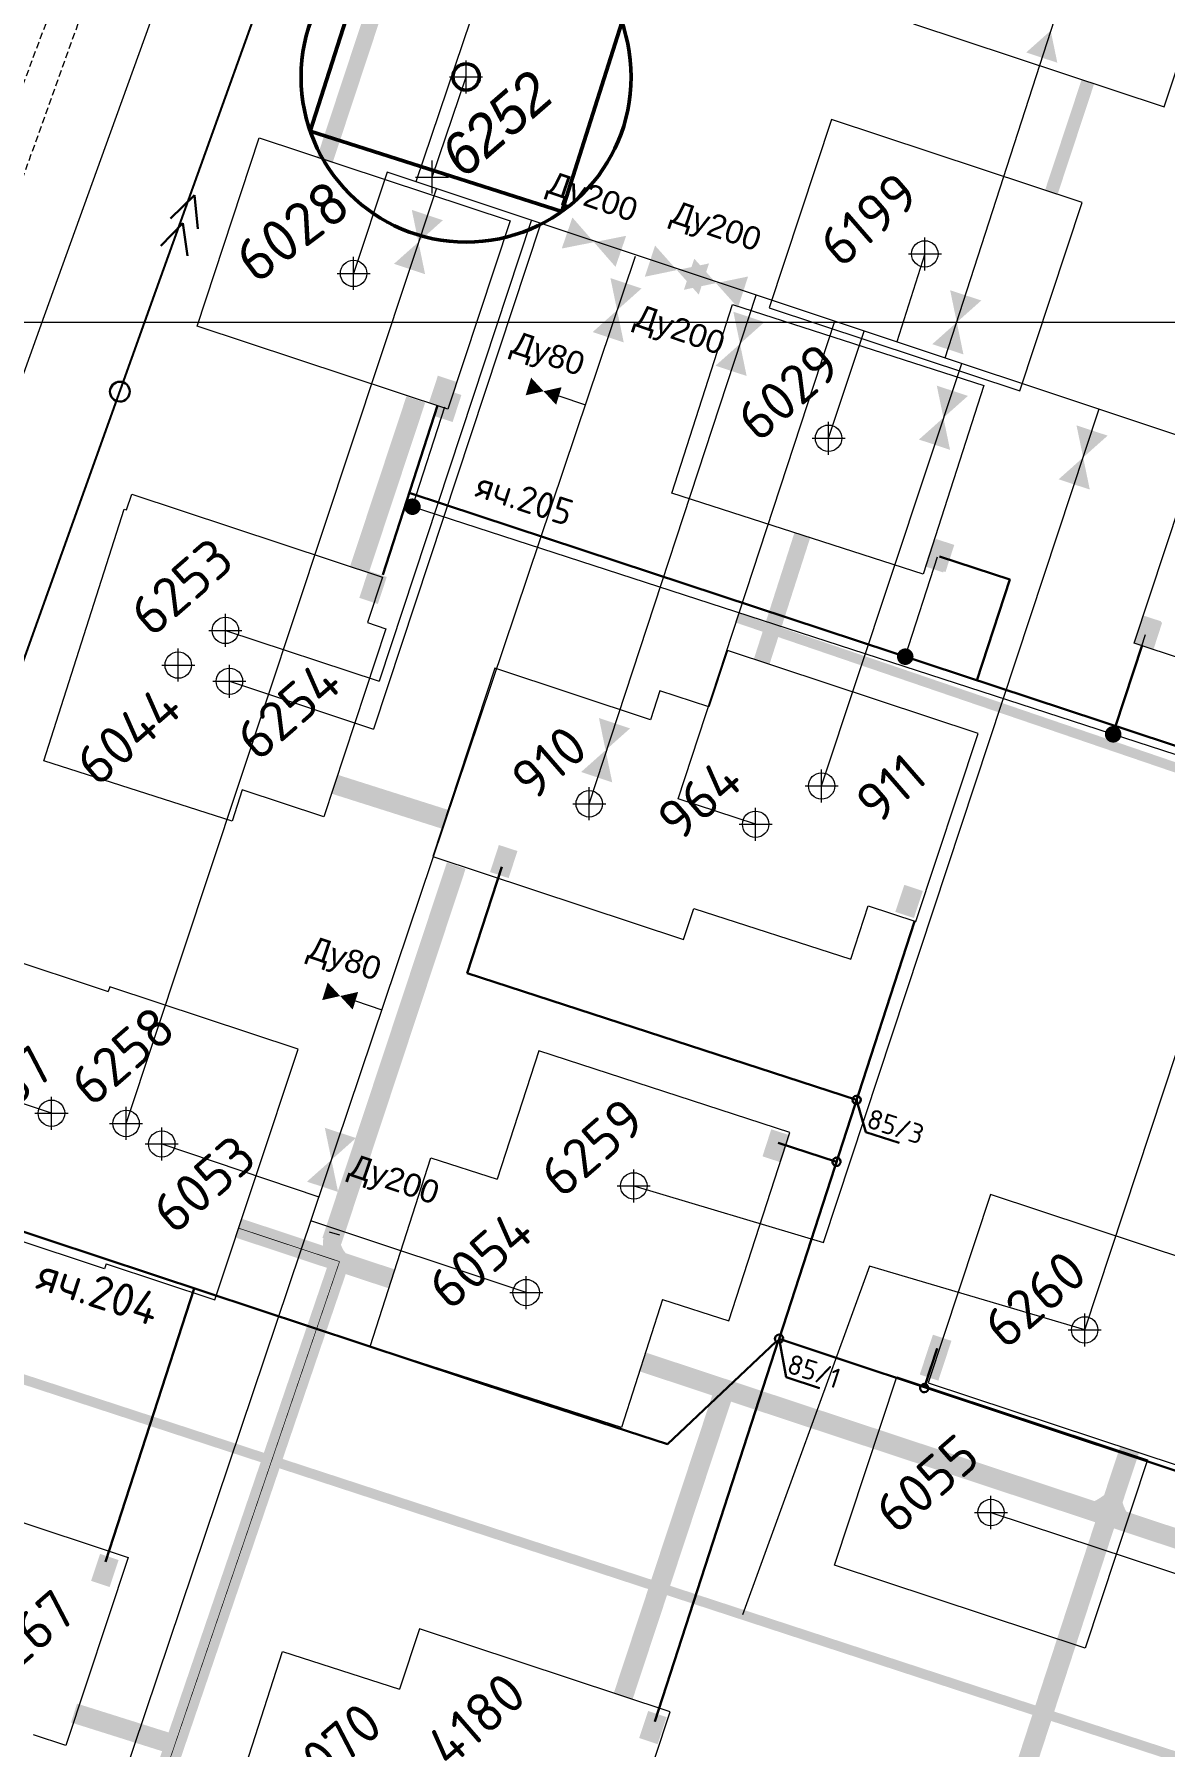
# Model space of a CAD drawing. Header units: millimetres. Extents: x 519 to 9564855, y -810 to 5021775.
# Drawn here: x 9523072 to 9523414, y 5001569 to 5002087 of the extents above; entities that cross this region are included whole.
import ezdxf

# ---------------------------------------------------------------- set-up
doc = ezdxf.new("R2010")
doc.units = ezdxf.units.MM
doc.header["$LTSCALE"] = 2
doc.header["$MEASUREMENT"] = 0
doc.header["$PDMODE"] = 2
doc.header["$PDSIZE"] = 5
for name, pattern in [('1', [0]), ('92051501$0$DASHED', [0.75, 0.5, -0.25]), ('Podzemka', [5, 2, -1, 2])]:
    doc.linetypes.add(name, pattern=pattern)
for name, color, linetype in [('160 скважин на 2012 год', 7, 'Continuous'), ('CONTROL', 7, 'Continuous'), ('Existing roads', 41, 'Continuous'), ('GRID_PULKOVO', 7, 'Continuous'), ('new 100 wells', 131, 'Continuous'), ('OilColl&Flowlines', 3, 'Continuous'), ('stage 7.frame', 7, 'Continuous'), ('Скважины на 2013 год.', 21, '1'), ('Скважины на 2014 год', 70, 'Continuous'), ('Скважины на 2015 год', 7, 'Continuous'), ('Скважины на 2016 год.', 40, 'Continuous'), ('утвержд. 2016', 40, 'Continuous'), ('Эл.выс.', 1, 'Continuous')]:
    doc.layers.add(name, color=color, linetype=linetype)
for name, color, linetype, lineweight in [('160 скважин на 2012 год - Электрика', 192, 'Continuous', 30), ('160 скважин на2012 год.Выкидные линии', 5, 'Continuous', 30), ('WELLS(drilled after 2000y)', 6, 'Continuous', 40), ('Водопровод', 5, 'Continuous', 30), ('Новый водовод', 5, 'g_122_vpr', 30), ('Скважины на 2026', 222, 'Continuous', 50), ('СНГ_трубопроводы', 244, 'Continuous', 50), ('Эл.низ', 1, 'Continuous', 13), ('Электро', 1, 'Continuous', 30), ('Электроснаб', 1, 'Continuous', 18), ('Электроснабжене', 1, 'Continuous', 18)]:
    doc.layers.add(name, color=color, linetype=linetype, lineweight=lineweight)
doc.styles.add('92051501$0$STANDARD', font='simplex.shx')
doc.styles.add('Arial', font='arial.ttf', dxfattribs={"height": 30})
doc.styles.add('Elect', font='isocpeur.ttf')
doc.styles.add('Line_GUGK', font='')
doc.styles.get("Standard").update_dxf_attribs({"font": 'isocpeur.ttf', "width": 0.5})
doc.styles.get('Line_GUGK').set_extended_font_data('Bm431', italic=True)
doc.linetypes.add('g_122_vpr', pattern='A,2,-2,3,-0.6,["Впр",Line_GUGK,S=2,R=0,X=0,Y=-1],-6.4,3,-2,8,-2,8,-2,6', length=45)
doc.linetypes.add('WTR_LINE', pattern='A,0.5,-0.2,["W",92051501$0$STANDARD,S=0.1,R=0,X=-0.1,Y=-0.05],-0.05', length=0.75)

msp = doc.modelspace()

# ---------------------------------------------------------------- hatches: boundary and pattern name
at = {"layer": '160 скважин на 2012 год - Электрика', "lineweight": 0, "ltscale": 7.5}
for points in [[(9523200.98583, 5001978.01332), (9523195.36346, 5001979.83937), (9523192.70132, 5001971.64273), (9523198.32369, 5001969.81668)], [(9523350.2872, 5001932.59842), (9523344.66483, 5001934.42448), (9523342.00269, 5001926.22784), (9523347.62507, 5001924.40178)], [(9523413.27495, 5001909.09747), (9523407.65258, 5001910.92353), (9523404.99044, 5001902.72689), (9523410.61281, 5001900.90083)], [(9523348.12643, 5001687.72909), (9523342.50406, 5001689.55515), (9523339.84192, 5001681.35851), (9523345.4643, 5001679.53245)]]:
    msp.add_hatch(color=1, dxfattribs=at).paths.add_polyline_path(points)
at = {"layer": 'CONTROL', "lineweight": 40}
h = msp.add_hatch(color=6, dxfattribs=at)
h.dxf.hatch_style = 1
h.paths.add_polyline_path([(9523577.35645, 5003849.20355), (9523574.88157, 5003851.67843, 0.198912367), (9523573.71, 5003848.85, 0.198912368), (9523574.88157, 5003846.02157), (9523577.35645, 5003848.49645, -0.198912368), (9523577.21, 5003848.85, -0.198912367)])
h.paths.add_polyline_path([(9523580.53843, 5003851.67843), (9523578.06355, 5003849.20355, -0.198912367), (9523578.21, 5003848.85, -0.198912367), (9523578.06355, 5003848.49645), (9523580.53843, 5003846.02157, 0.198912367), (9523581.71, 5003848.85, 0.198912367)])
h.paths.add_polyline_path([(9522837.71166, 5001509.49274), (9522883.32461, 5001531.77104), (9522874.74199, 5001549.34325), (9522829.12903, 5001527.06494)], flags=9)
h.paths.add_polyline_path([(9522930.59173, 5001788.63477), (9522975.12979, 5001810.38808), (9522966.43304, 5001828.19395), (9522921.89498, 5001806.44065)], flags=9)
h.paths.add_polyline_path([(9522950.56006, 5001787.93168), (9523023.30811, 5001762.69837), (9523028.22369, 5001776.87007), (9522955.47564, 5001802.10338)], flags=8)
h.paths.add_polyline_path([(9522950.56006, 5001787.93168), (9523023.30811, 5001762.69837), (9523028.22369, 5001776.87007), (9522955.47564, 5001802.10338)], flags=25)
h.paths.add_polyline_path([(9522950.56006, 5001787.93168), (9523023.30811, 5001762.69837), (9523028.22369, 5001776.87007), (9522955.47564, 5001802.10338)], flags=25)
h.paths.add_polyline_path([(9522922.22518, 5001997.0995), (9523092.22518, 5001997.0995), (9523092.22518, 5002042.0995), (9522922.22518, 5002042.0995)], flags=9)
h.paths.add_polyline_path([(9523611.42985, 5003962.06367), (9523847.02346, 5003962.06367), (9523847.02346, 5004020.58693), (9523611.42985, 5004020.58693)], flags=9)
h.paths.add_polyline_path([(9523640.72427, 5003982.58321), (9523745.69698, 5003982.58321), (9523745.69698, 5004013.21759), (9523640.72427, 5004013.21759)], flags=24)
at = {"layer": 'Existing roads', "linetype": 'ByBlock', "lineweight": 0}
msp.add_hatch(color=256, dxfattribs=at).paths.add_polyline_path([(9523164.22305, 5001722.80878), (9523159.23609, 5001723.19904, 0.337716359), (9523164.14072, 5001712.33602), (9523166.82477, 5001717.30429, -0.241217244)])
h = msp.add_hatch(color=256, dxfattribs=at)
h.paths.add_polyline_path([(9523399.07526, 5001645.9905), (9523397.44533, 5001646.45824, -0.155118741), (9523388.11877, 5001641.50699), (9523396.62799, 5001638.61369)])
h.paths.add_polyline_path([(9523400.642, 5001645.54089), (9523399.07526, 5001645.9905), (9523396.62799, 5001638.61369), (9523405.37625, 5001635.63912, -0.161550784)])
at = {"layer": 'Электро', "ltscale": 0.5}
for points in [[(9523191.13661, 5001975.65), (9523196.74884, 5001973.79301), (9523199.45607, 5001981.97487), (9523193.84384, 5001983.83186)], [(9523341.3418, 5001926.11636), (9523346.95404, 5001924.25937), (9523349.66126, 5001932.44123), (9523344.04903, 5001934.29822)], [(9523170.04781, 5001916.56962), (9523175.66005, 5001914.71264), (9523178.36728, 5001922.89449), (9523172.75504, 5001924.75148)], [(9523404.59357, 5001903.13375), (9523410.2058, 5001901.27677), (9523412.91303, 5001909.45863), (9523407.3008, 5001911.31561)], [(9523209.66567, 5001833.5348), (9523215.28804, 5001831.70874), (9523217.95018, 5001839.90539), (9523212.3278, 5001841.73144)], [(9523292.18269, 5001747.44297), (9523297.80506, 5001745.61691), (9523300.4672, 5001753.81355), (9523294.84483, 5001755.63961)], [(9523088.80561, 5001618.89981), (9523094.41784, 5001617.04282), (9523097.12507, 5001625.22468), (9523091.51283, 5001627.08167)]]:
    msp.add_hatch(color=256, dxfattribs=at).paths.add_polyline_path(points)
at = {"layer": 'Электро'}
for points in [[(9523332.43882, 5001821.47212), (9523338.05105, 5001819.61514), (9523340.75828, 5001827.797), (9523335.14605, 5001829.65398)], [(9523341.1155, 5001685.26347), (9523346.72774, 5001683.40648), (9523349.43497, 5001691.58834), (9523343.82273, 5001693.44533)], [(9523254.83328, 5001571.31937), (9523260.44551, 5001569.46238), (9523263.15274, 5001577.64424), (9523257.5405, 5001579.50123)]]:
    msp.add_hatch(color=256, dxfattribs=at).paths.add_polyline_path(points)
at = {"layer": 'Электроснаб', "linetype": 'ByBlock', "lineweight": 0, "ltscale": 0.5}
for points in [[(9523191.13661, 5001975.65), (9523196.74884, 5001973.79301), (9523199.45607, 5001981.97487), (9523193.84384, 5001983.83186)], [(9523341.3418, 5001926.11636), (9523346.95404, 5001924.25937), (9523349.66126, 5001932.44123), (9523344.04903, 5001934.29822)], [(9523170.04781, 5001916.56962), (9523175.66005, 5001914.71264), (9523178.36728, 5001922.89449), (9523172.75504, 5001924.75148)], [(9523404.59357, 5001903.13375), (9523410.2058, 5001901.27677), (9523412.91303, 5001909.45863), (9523407.3008, 5001911.31561)], [(9523209.66567, 5001833.5348), (9523215.28804, 5001831.70874), (9523217.95018, 5001839.90539), (9523212.3278, 5001841.73144)], [(9523292.18269, 5001747.44297), (9523297.80506, 5001745.61691), (9523300.4672, 5001753.81355), (9523294.84483, 5001755.63961)], [(9523088.80561, 5001618.89981), (9523094.41784, 5001617.04282), (9523097.12507, 5001625.22468), (9523091.51283, 5001627.08167)]]:
    msp.add_hatch(color=1, dxfattribs=at).paths.add_polyline_path(points)
at = {"layer": 'Электроснаб', "linetype": 'ByBlock', "lineweight": 0}
for points in [[(9523332.43882, 5001821.47212), (9523338.05105, 5001819.61514), (9523340.75828, 5001827.797), (9523335.14605, 5001829.65398)], [(9523341.1155, 5001685.26347), (9523346.72774, 5001683.40648), (9523349.43497, 5001691.58834), (9523343.82273, 5001693.44533)], [(9523254.83328, 5001571.31937), (9523260.44551, 5001569.46238), (9523263.15274, 5001577.64424), (9523257.5405, 5001579.50123)]]:
    msp.add_hatch(color=1, dxfattribs=at).paths.add_polyline_path(points)
at = {"layer": 'Электроснабжене', "linetype": 'ByBlock', "lineweight": 0, "ltscale": 0.5}
for points in [[(9523191.13661, 5001975.65), (9523196.74884, 5001973.79301), (9523199.45607, 5001981.97487), (9523193.84384, 5001983.83186)], [(9523341.3418, 5001926.11636), (9523346.95404, 5001924.25937), (9523349.66126, 5001932.44123), (9523344.04903, 5001934.29822)], [(9523170.04781, 5001916.56962), (9523175.66005, 5001914.71264), (9523178.36728, 5001922.89449), (9523172.75504, 5001924.75148)], [(9523404.59357, 5001903.13375), (9523410.2058, 5001901.27677), (9523412.91303, 5001909.45863), (9523407.3008, 5001911.31561)], [(9523209.66567, 5001833.5348), (9523215.28804, 5001831.70874), (9523217.95018, 5001839.90539), (9523212.3278, 5001841.73144)], [(9523292.18269, 5001747.44297), (9523297.80506, 5001745.61691), (9523300.4672, 5001753.81355), (9523294.84483, 5001755.63961)], [(9523088.80561, 5001618.89981), (9523094.41784, 5001617.04282), (9523097.12507, 5001625.22468), (9523091.51283, 5001627.08167)]]:
    msp.add_hatch(color=1, dxfattribs=at).paths.add_polyline_path(points)
at = {"layer": 'Электроснабжене', "linetype": 'ByBlock', "lineweight": 0}
for points in [[(9523332.43882, 5001821.47212), (9523338.05105, 5001819.61514), (9523340.75828, 5001827.797), (9523335.14605, 5001829.65398)], [(9523341.1155, 5001685.26347), (9523346.72774, 5001683.40648), (9523349.43497, 5001691.58834), (9523343.82273, 5001693.44533)], [(9523254.83328, 5001571.31937), (9523260.44551, 5001569.46238), (9523263.15274, 5001577.64424), (9523257.5405, 5001579.50123)]]:
    msp.add_hatch(color=1, dxfattribs=at).paths.add_polyline_path(points)

# ---------------------------------------------------------------- linework, layer by layer
at = {"layer": '160 скважин на 2012 год', "color": 0, "linetype": 'ByBlock', "lineweight": 0, "elevation": 0.00005}
msp.add_lwpolyline([(9523342.39218, 5001678.8859), (9523418.3727, 5001653.74532), (9523437.22814, 5001710.73072), (9523361.24761, 5001735.8713)], close=True, dxfattribs=at)
at = {"layer": '160 скважин на 2012 год', "color": 8, "linetype": 'ByBlock', "lineweight": 0, "ltscale": 80, "const_width": 0.2}
for points in [[(9523164.05117, 5001715.57943), (9523133.50566, 5001725.68497)], [(9523164.05117, 5001715.57943), (9523078.95474, 5001466.04972), (9523050.04115, 5001475.6167)]]:
    msp.add_lwpolyline(points, dxfattribs=at)
at = {"layer": '160 скважин на 2012 год', "color": 0, "linetype": 'ByBlock', "lineweight": 0}
for centre in [(9523099.4, 5001757.4), (9523389.8, 5001694.9)]:
    msp.add_circle(centre, 4, dxfattribs=at)
for p in [(9523099.4, 5001757.4), (9523389.8, 5001694.9)]:
    msp.add_point(p, dxfattribs=at)
at = {"layer": '160 скважин на 2012 год - Электрика', "color": 1, "linetype": 'ByBlock', "lineweight": 0, "ltscale": 80}
for p, q in [((9523186.13613, 5001944.16288), (9523195.94833, 5001974.36171)), ((9524959.19666, 5001368.57064), (9523186.13613, 5001944.16288)), ((9523335.43751, 5001898.74798), (9523345.2497, 5001928.94681)), ((9523398.42525, 5001875.24703), (9523408.23744, 5001905.44586)), ((9523343.04607, 5001683.80777), (9523340.94803, 5001677.35068))]:
    msp.add_line(p, q, dxfattribs=at)
at = {"layer": '160 скважин на 2012 год - Электрика', "color": 1, "lineweight": 0, "ltscale": 7.5, "const_width": 2.5}
for points in [[(9523184.94731, 5001944.54915, 1), (9523187.32495, 5001943.77661, 1)], [(9523334.24869, 5001899.13426, 1), (9523336.62633, 5001898.36171, 1)], [(9523397.23643, 5001875.6333, 1), (9523399.61407, 5001874.86076, 1)]]:
    msp.add_lwpolyline(points, format="xyb", close=True, dxfattribs=at)
at = {"layer": '160 скважин на 2012 год - Электрика', "color": 8, "linetype": 'ByBlock', "lineweight": 0, "ltscale": 80, "const_width": 0.2}
msp.add_lwpolyline([(9523164.05117, 5001715.57943), (9523133.51142, 5001725.70233)], dxfattribs=at)
at = {"layer": '160 скважин на2012 год.Выкидные линии', "color": 3, "linetype": 'ByBlock', "lineweight": 0, "ltscale": 80}
for points in [[(9523099.4, 5001757.4), (9523193.43299, 5002040.46167)], [(9523389.8, 5001694.9), (9523473.37068, 5001947.46647)]]:
    msp.add_lwpolyline(points, dxfattribs=at)
at = {"layer": 'Existing roads', "linetype": 'ByBlock', "lineweight": 0}
msp.add_line((9523160.87026, 5001724.63471), (9523164.06694, 5001723.71737), dxfattribs=at)
at = {"layer": 'Existing roads', "linetype": 'ByBlock', "lineweight": 0, "ltscale": 5, "const_width": 5}
for points in [[(9523192.44751, 5002148.40266), (9523159.56029, 5002049.01003)], [(9523291.9346, 5001897.22276), (9523304.25647, 5001935.538)]]:
    msp.add_lwpolyline(points, dxfattribs=at)
at = {"layer": 'Existing roads', "linetype": 'ByBlock', "lineweight": 0, "const_width": 6, "flags": 128}
for points in [[(9523187.17009, 5001976.65013), (9523170.10959, 5001925.18258)], [(9523162.43679, 5001860.1728), (9523196.00199, 5001849.52018)], [(9523199.41055, 5001835.48727), (9523161.73136, 5001721.81793)], [(9523133.51142, 5001725.70233), (9523164.05117, 5001715.57943)], [(9523078.95474, 5001466.04972), (9523164.05185, 5001715.5792)], [(9523164.05117, 5001715.57943), (9523179.89061, 5001710.33767)], [(9523255.84254, 5001685.20284), (9523756.67604, 5001519.46163)], [(9523280.75025, 5001676.96011), (9523249.97027, 5001583.93604)], [(9523083.63679, 5001578.8728), (9523114.15261, 5001569.26011)]]:
    msp.add_lwpolyline(points, dxfattribs=at)
at = {"layer": 'Existing roads', "linetype": 'ByBlock', "lineweight": 0, "const_width": 6, "elevation": 0.00005, "flags": 128}
for points in [[(9523403.40719, 5001658.69714), (9523396.74751, 5001638.57305)], [(9523396.74751, 5001638.57305), (9523363.8188, 5001537.75177)]]:
    msp.add_lwpolyline(points, dxfattribs=at)
at = {"layer": 'GRID_PULKOVO', "lineweight": 0}
msp.add_line((9519000, 5002000), (9533000, 5002000), dxfattribs=at)
at = {"layer": 'new 100 wells', "color": 0, "linetype": 'ByBlock', "lineweight": 0}
msp.add_lwpolyline([(9523324.15817, 5001823.33649), (9523338.66254, 5001818.53701), (9523357.51798, 5001875.52241), (9523281.53745, 5001900.66299), (9523275.88274, 5001883.57316)], dxfattribs=at)
msp.add_circle((9523310.1, 5001859.6), 4, dxfattribs=at)
msp.add_point((9523310.1, 5001859.6), dxfattribs=at)
at = {"layer": 'OilColl&Flowlines', "linetype": 'ByBlock', "lineweight": 0}
for p, q in [((9523385.3, 5002106.3), (9523347.46547, 5001989.19051, -1.15117)), ((9523565.82189, 5001916.52131, -2.6383), (9523178.43878, 5002045.44274))]:
    msp.add_line(p, q, dxfattribs=at)
at = {"layer": 'OilColl&Flowlines', "lineweight": 0}
msp.add_line((9523310.1, 5001859.6), (9523352.57671, 5001987.48949, -1.18598), dxfattribs=at)
at = {"layer": 'OilColl&Flowlines', "linetype": 'ByBlock', "lineweight": 0}
for points in [[(9523381.50532, 5002078.5988), (9523372.07679, 5002081.71853), (9523379.49282, 5002088.32401)], [(9523195.37772, 5002030.91903), (9523187.9617, 5002024.31355), (9523185.9492, 5002034.03876)], [(9523189.9742, 5002014.58834), (9523180.54567, 5002017.70807), (9523187.9617, 5002024.31355)], [(9523271.51121, 5002019.28474), (9523278.11669, 5002011.86871), (9523268.39148, 5002009.85621)], [(9523287.8419, 5002013.88121), (9523284.72217, 5002004.45268), (9523278.11669, 5002011.86871)], [(9523358.46486, 5002006.60548), (9523351.04884, 5002000), (9523349.03634, 5002009.72521)], [(9523358.46486, 5002006.60548), (9523351.04884, 5002000), (9523349.03634, 5002009.72521)], [(9523292.78647, 5002000.08262), (9523285.37045, 5001993.47714), (9523283.35795, 5002003.20235)], [(9523353.06133, 5001990.27479), (9523343.63281, 5001993.39452), (9523351.04884, 5002000)], [(9523353.06133, 5001990.27479), (9523343.63281, 5001993.39452), (9523351.04884, 5002000)], [(9523287.38294, 5001983.75193), (9523277.95442, 5001986.87166), (9523285.37045, 5001993.47714)], [(9523396.7421, 5001965.68527), (9523389.32607, 5001959.07979), (9523387.31358, 5001968.805)], [(9523391.33857, 5001949.35458), (9523381.91005, 5001952.47431), (9523389.32607, 5001959.07979)], [(9523252.073, 5001877.03727), (9523244.65697, 5001870.43179), (9523242.64447, 5001880.157)], [(9523246.66947, 5001860.70658), (9523237.24094, 5001863.82631), (9523244.65697, 5001870.43179)]]:
    msp.add_solid(points, dxfattribs=at)
at = {"layer": 'OilColl&Flowlines', "lineweight": 0}
for points in [[(9523354.41234, 5001977.71347), (9523346.99631, 5001971.10799), (9523344.98381, 5001980.8332)], [(9523349.00881, 5001961.38278), (9523339.58028, 5001964.50251), (9523346.99631, 5001971.10799)]]:
    msp.add_solid(points, dxfattribs=at)
at = {"layer": 'stage 7.frame', "color": 0, "linetype": 'ByBlock', "lineweight": 0}
msp.add_lwpolyline([(9523210.36347, 5001533.81757), (9523245.36254, 5001522.23701), (9523264.21798, 5001579.22241), (9523188.23745, 5001604.36299), (9523182.20192, 5001586.12224)], dxfattribs=at)
at = {"layer": 'WELLS(drilled after 2000y)', "color": 0, "linetype": 'ByBlock', "lineweight": 0}
msp.add_lwpolyline([(9523337.88202, 5002090.37759), (9523413.86254, 5002065.23701), (9523432.71798, 5002122.22241), (9523356.73745, 5002147.36299)], close=True, dxfattribs=at)
msp.add_lwpolyline([(9523258.27178, 5001879.66709), (9523211.13745, 5001895.26299), (9523192.28202, 5001838.27759), (9523268.26254, 5001813.13701), (9523271.3677, 5001822.53237)], dxfattribs=at)
msp.add_circle((9523239.7, 5001854.2), 4, dxfattribs=at)
msp.add_point((9523239.7, 5001854.2), dxfattribs=at)
at = {"layer": 'Водопровод', "linetype": 'Podzemka', "lineweight": 0, "ltscale": 0.5}
for points in [[(9523287.57403, 5002560.18314), (9523267.74785, 5002519.19376), (9523213.7992, 5002448.85055), (9522925.75003, 5001648.31239), (9522804.67134, 5001309.53515), (9522681.72707, 5000970.89784), (9522622.59147, 5000807.85975), (9522513.00737, 5000504.47537), (9522403.94187, 5000200.85612), (9522254.80091, 4999779.05222), (9522178.51673, 4999560.22213), (9522137.14645, 4999446.58254), (9522097.24809, 4999335.61045), (9521983.01089, 4999027.64625), (9521905.71837, 4998818.33445), (9521836.21669, 4998606.06054), (9521625.75636, 4998013.62134), (9521655.21382, 4997975.84167), (9521809.05861, 4997801.17492), (9522321.28486, 4997251.24444)], [(9522599.74394, 5000761.63315), (9522630.0643, 5000855.05802), (9522664.82085, 5000945.62265), (9522692.65785, 5001020.81447), (9522694.97943, 5001026.3152), (9522701.72632, 5001045.59986), (9522734.24581, 5001141.9798), (9522779.9178, 5001276.44575), (9522841.94445, 5001448.98665), (9522894.26159, 5001591.99571), (9522916.86256, 5001654.38056), (9522948.39366, 5001740.17434), (9522981.75401, 5001832.83426), (9523006.51815, 5001900.85634), (9523034.00347, 5001978.42048), (9523062.87913, 5002057.75748), (9523088.31621, 5002125.67438)]]:
    msp.add_lwpolyline(points, dxfattribs=at)
at = {"layer": 'Новый водовод', "color": 5, "linetype": 'WTR_LINE', "lineweight": 0, "ltscale": 50}
for p, q in [((9523324.64722, 5001714.21424), (9523286.09018, 5001608.66395)), ((9523389.8, 5001694.9), (9523324.64722, 5001714.21424))]:
    msp.add_line(p, q, dxfattribs=at)
at = {"layer": 'Новый водовод', "color": 5, "linetype": 'WTR_LINE', "lineweight": 0, "ltscale": 40, "const_width": 3}
for points in [[(9523284.62762, 5001910.48757), (9524668.31995, 5001438.22292)], [(9522908.48811, 5001732.23359), (9524522.07962, 5001204.18851)], [(9522908.48811, 5001732.23359), (9524522.07962, 5001204.18851)]]:
    msp.add_lwpolyline(points, dxfattribs=at)
at = {"layer": 'Скважины на 2013 год.', "color": 3, "linetype": 'ByBlock', "lineweight": 0, "ltscale": 5}
for p, q in [((9523229.5, 5002168), (9523187.17571, 5002042.54033)), ((9523178.43878, 5002045.44274), (9523168.3, 5002014.8)), ((9523224.97749, 5002029.74224), (9523174.38654, 5001876.84492)), ((9523222.13484, 5002030.70121), (9523176.01274, 5001891.30978)), ((9523266.67531, 5001855.75071), (9523314.07926, 5002000.30147, -0.92379)), ((9523310.70583, 5001721.35589), (9523394.22271, 5001973.7594)), ((9523290.1, 5001848), (9523266.67531, 5001855.75071)), ((9523076.8, 5001760.5), (9523042.83781, 5001771.73747)), ((9523253.2, 5001738.5), (9523310.70583, 5001721.35589)), ((9523361.4, 5001639.6), (9523449.39431, 5001610.48428))]:
    msp.add_line(p, q, dxfattribs=at)
at = {"layer": 'Скважины на 2013 год.', "color": 0, "linetype": 'ByBlock', "lineweight": 0}
for points in [[(9523275.88274, 5001883.57316), (9523261.08822, 5001888.36418), (9523258.27178, 5001879.66709)], [(9523271.36777, 5001822.53258), (9523318.91178, 5001807.13582), (9523324.15817, 5001823.33649)], [(9523261.93306, 5001704.13806), (9523282.01178, 5001697.63582), (9523300.49691, 5001754.71734), (9523224.38822, 5001779.36418), (9523211.80699, 5001740.51029)]]:
    msp.add_lwpolyline(points, dxfattribs=at)
for centre in [(9523290.1, 5001848), (9523253.2, 5001738.5)]:
    msp.add_circle(centre, 4, dxfattribs=at)
for p in [(9523290.1, 5001848), (9523253.2, 5001738.5)]:
    msp.add_point(p, dxfattribs=at)
at = {"layer": 'Скважины на 2014 год', "color": 3, "linetype": 'ByBlock', "lineweight": 0}
msp.add_line((9523239.7, 5001854.2), (9523290.24797, 5002008.23255, -0.76148), dxfattribs=at)
at = {"layer": 'Скважины на 2014 год', "color": 0, "linetype": 'ByBlock', "lineweight": 0}
for points in [[(9523120.88202, 5001998.87759), (9523139.73745, 5002055.86299), (9523215.71798, 5002030.72241), (9523196.86255, 5001973.73701), (9523120.88202, 5001998.87759)], [(9523404.77111, 5001902.89125), (9523423.62654, 5001959.87664), (9523499.60707, 5001934.73607), (9523480.75163, 5001877.75067), (9523404.77111, 5001902.89125)], [(9523099.54499, 5001943.2091), (9523101.13218, 5001948.00595), (9523177.11271, 5001922.86538), (9523172.54669, 5001909.06585)], [(9523172.54669, 5001909.06585), (9523178.11798, 5001907.22241), (9523159.26255, 5001850.23701), (9523134.59592, 5001858.39875)], [(9523092.85637, 5001713.4007), (9523035.87097, 5001732.25613), (9523061.01155, 5001808.23666), (9523094.01386, 5001797.31679)], [(9523313.98202, 5001623.67759), (9523332.83745, 5001680.66299), (9523408.81798, 5001655.52241), (9523389.96255, 5001598.53701), (9523313.98202, 5001623.67759)], [(9523023.91659, 5001650.79923), (9523024.03745, 5001651.16299), (9523100.01798, 5001626.02241), (9523081.16255, 5001569.03701), (9523071.34108, 5001572.29085)]]:
    msp.add_lwpolyline(points, dxfattribs=at)
at = {"layer": 'Скважины на 2014 год', "color": 0, "linetype": 'ByBlock', "lineweight": 0, "ltscale": 5}
msp.add_lwpolyline([(9523093.34842, 5001714.88777), (9523092.85637, 5001713.4007)], dxfattribs=at)
at = {"layer": 'Скважины на 2014 год', "color": 0, "linetype": 'ByBlock', "lineweight": 0}
for centre in [(9523168.3, 5002014.8), (9523129.5, 5001906.7), (9523130.7, 5001891.3), (9523076.8, 5001760.5), (9523361.4, 5001639.6)]:
    msp.add_circle(centre, 4, dxfattribs=at)
for p in [(9523168.3, 5002014.8), (9523129.5, 5001906.7), (9523130.7, 5001891.3), (9523076.8, 5001760.5), (9523361.4, 5001639.6)]:
    msp.add_point(p, dxfattribs=at)
at = {"layer": 'Скважины на 2015 год', "color": 3, "linetype": 'ByBlock', "lineweight": 0, "ltscale": 5}
msp.add_line((9523312.2, 5001964.9), (9523322.98821, 5001997.33656, -0.98446), dxfattribs=at)
at = {"layer": 'Скважины на 2015 год', "color": 0, "linetype": 'ByBlock', "lineweight": 0}
for points in [[(9523359.25999, 5001980.87563), (9523340.89099, 5001923.75663), (9523264.73233, 5001948.24864), (9523283.10133, 5002005.36764), (9523359.25999, 5001980.87563)], [(9523131.57094, 5001848.9522), (9523074.42914, 5001867.25014), (9523098.82639, 5001943.43921), (9523099.54499, 5001943.2091)], [(9523261.93306, 5001704.13806), (9523249.46552, 5001665.37329), (9523173.30686, 5001689.8653), (9523191.67586, 5001746.9843), (9523211.80699, 5001740.51029)], [(9523210.36347, 5001533.81757), (9523204.59912, 5001515.89316), (9523128.44046, 5001540.38517), (9523146.80947, 5001597.50416), (9523182.20192, 5001586.12224)]]:
    msp.add_lwpolyline(points, dxfattribs=at)
at = {"layer": 'Скважины на 2015 год', "color": 0, "linetype": 'ByBlock', "lineweight": 0, "ltscale": 5}
msp.add_lwpolyline([(9523134.59592, 5001858.39875), (9523131.57094, 5001848.9522)], dxfattribs=at)
at = {"layer": 'Скважины на 2015 год', "color": 0, "linetype": 'ByBlock', "lineweight": 0}
for centre in [(9523312.2, 5001964.9), (9523115.2, 5001896.2), (9523220.6, 5001706.2)]:
    msp.add_circle(centre, 4, dxfattribs=at)
for p in [(9523312.2, 5001964.9), (9523115.2, 5001896.2), (9523220.6, 5001706.2)]:
    msp.add_point(p, dxfattribs=at)
at = {"layer": 'Скважины на 2016 год.', "color": 3, "lineweight": 0, "ltscale": 5}
msp.add_line((9523341.4, 5002020.7), (9523332.87555, 5001994.04605, -1.0518), dxfattribs=at)
at = {"layer": 'Скважины на 2016 год.', "color": 0, "linetype": 'ByBlock', "lineweight": 0, "elevation": 0.0001}
msp.add_lwpolyline([(9523294.19355, 5002004.39899), (9523370.17408, 5001979.25841), (9523389.02951, 5002036.2438), (9523313.04899, 5002061.38438)], close=True, dxfattribs=at)
at = {"layer": 'Скважины на 2016 год.', "color": 0, "linetype": 'ByBlock', "lineweight": 0, "elevation": 0.00005}
msp.add_lwpolyline([(9523093.34842, 5001714.88777), (9523126.30574, 5001703.96353), (9523151.48633, 5001779.93081), (9523094.51088, 5001798.81625), (9523094.01386, 5001797.31679)], dxfattribs=at)
at = {"layer": 'Скважины на 2016 год.', "color": 0, "linetype": 'ByBlock', "lineweight": 0}
for centre in [(9523341.3635, 5002020.71208), (9523110.2, 5001751.2)]:
    msp.add_circle(centre, 4, dxfattribs=at)
for p in [(9523341.4, 5002020.7), (9523110.2, 5001751.2)]:
    msp.add_point(p, dxfattribs=at)
at = {"layer": 'Скважины на 2026', "lineweight": 5}
msp.add_line((9523192.1, 5002044), (9523202.4, 5002074.3), dxfattribs=at)
at = {"layer": 'Скважины на 2026', "linetype": 'ByBlock', "ltscale": 50}
msp.add_lwpolyline([(9523155.17535, 5002057.86949), (9523231.398, 5002033.57736), (9523249.6171, 5002090.74435), (9523173.39445, 5002115.03648)], close=True, dxfattribs=at)
msp.add_circle((9523202.39811, 5002074.30346), 50, dxfattribs=at)
at = {"layer": 'Скважины на 2026', "linetype": 'ByBlock'}
msp.add_circle((9523202.39811, 5002074.30346), 4, dxfattribs=at)
at = {"layer": 'Скважины на 2026', "linetype": 'ByBlock', "lineweight": 0}
for p in [(9523202.4, 5002074.3), (9523192.1, 5002044)]:
    msp.add_point(p, dxfattribs=at)
at = {"layer": 'СНГ_трубопроводы', "color": 3, "lineweight": 0, "ltscale": 2}
for p, q in [((9523064.18944, 5001456.89974), (9523253.69822, 5002020.05324)), ((9523230.49949, 5001977.6925), (9523238.53122, 5001974.98226)), ((9523129.5, 5001906.7), (9523176.01274, 5001891.30978)), ((9523130.7, 5001891.3), (9523174.38654, 5001876.84492)), ((9523168.87236, 5001794.55832), (9523176.90409, 5001791.84808)), ((9523110.2, 5001751.2), (9523157.8316, 5001735.17132)), ((9523220.6, 5001706.2), (9523155.40664, 5001727.9652))]:
    msp.add_line(p, q, dxfattribs=at)
for points in [[(9523234.59681, 5002031.74919), (9523231.38436, 5002022.35185), (9523241.12892, 5002024.26846)], [(9523250.87348, 5002026.18508), (9523241.12892, 5002024.26846), (9523247.66104, 5002016.78773)], [(9523259.65446, 5002023.23155), (9523266.25994, 5002015.81552), (9523256.53474, 5002013.80302)], [(9523275.98515, 5002017.82802), (9523272.86542, 5002008.39949), (9523266.25994, 5002015.81552)], [(9523255.55864, 5002010.25878), (9523248.14261, 5002003.6533), (9523246.13011, 5002013.37851)], [(9523250.15511, 5001993.9281), (9523240.72659, 5001997.04782), (9523248.14261, 5002003.6533)], [(9523220.43064, 5001977.89591), (9523222.0881, 5001983.23069), (9523225.87943, 5001979.1279)], [(9523229.67076, 5001975.02511), (9523225.87943, 5001979.1279), (9523231.32822, 5001980.3599)], [(9523158.80351, 5001794.76173), (9523160.46097, 5001800.09651), (9523164.2523, 5001795.99372)], [(9523168.04363, 5001791.89093), (9523164.2523, 5001795.99372), (9523169.70109, 5001797.22572)], [(9523169.02481, 5001752.98929), (9523161.60878, 5001746.38381), (9523159.59628, 5001756.10902)], [(9523163.62128, 5001736.6586), (9523154.19275, 5001739.77833), (9523161.60878, 5001746.38381)]]:
    msp.add_solid(points, dxfattribs=at)
at = {"layer": 'утвержд. 2016', "color": 42, "linetype": '92051501$0$DASHED', "lineweight": 0, "ltscale": 5, "const_width": 4, "elevation": 0.0001}
msp.add_lwpolyline([(9523379.67146, 5002039.34021), (9523390.76863, 5002072.87837)], dxfattribs=at)
at = {"layer": 'Эл.выс.', "elevation": -25.1388}
msp.add_lwpolyline([(9522387.0851, 5000001.359), (9522438.538, 5000144.8069), (9522488.961, 5000285.2977), (9522539.8691, 5000427.2023), (9522590.1021, 5000566.5384), (9522639.6762, 5000704.6895), (9522691.5506, 5000848.9462), (9522739.4819, 5000982.4573), (9522783.9828, 5001106.4494), (9522825.2203, 5001221.0403), (9522872.1188, 5001351.4576), (9522920.1567, 5001485.6248), (9522967.9074, 5001618.1487), (9523014.9239, 5001749.2005), (9523061.8452, 5001879.4431), (9523108.5298, 5002009.7799), (9523155.6865, 5002141.0086)], dxfattribs=at)
at = {"layer": 'Эл.низ', "elevation": -26.4921}
msp.add_lwpolyline([(9522866.8075, 5001424.4413), (9522888.251, 5001484.4011), (9522910.168, 5001545.8315), (9522931.1501, 5001604.0722), (9522952.9091, 5001664.3233), (9522974.3392, 5001723.6063), (9522995.4048, 5001781.9666), (9523015.0406, 5001836.4724), (9523034.6087, 5001890.6929), (9523054.2328, 5001945.4219), (9523074.6501, 5002002.0228), (9523094.7251, 5002057.7277), (9523113.6814, 5002110.0167)], dxfattribs=at)
at = {"layer": 'Электро'}
for p, q in [((9523120.07098, 5002038.46052, -25.1388), (9523112.84199, 5002031.48434, -25.1388)), ((9523121.09638, 5002028.35605, -25.1388), (9523120.07098, 5002038.46052, -25.1388)), ((9523109.94754, 5002023.13531, -25.1388), (9523116.61542, 5002030.05426, -25.1388)), ((9523116.61542, 5002030.05426, -25.1388), (9523117.96609, 5002020.0964, -25.1388)), ((9523320.70191, 5001764.54919, 0), (9523323.48121, 5001754.81667)), ((9523323.48121, 5001754.81667), (9523333.56266, 5001751.54101)), ((9523297.20017, 5001692.21827, 0), (9523299.34587, 5001680.53574)), ((9523299.34587, 5001680.53574), (9523309.42733, 5001677.26008))]:
    msp.add_line(p, q, dxfattribs=at)
at = {"layer": 'Электро', "ltscale": 0.5}
for p, q in [((9523193.78246, 5001974.76494, 0), (9523177.14721, 5001923.5669, 0)), ((9523830.6895, 5001735.24446), (9523185.19908, 5001948.34801, 0)), ((9523345.7681, 5001929.08861), (9523367.07749, 5001922.16476)), ((9523367.07749, 5001922.16476), (9523357.14081, 5001891.58281)), ((9523407.23942, 5001902.24869, 0), (9523399.12471, 5001877.72216, 0)), ((9523202.72994, 5001802.88061, 0), (9523213.21888, 5001835.16226, 0)), ((9523297.20017, 5001692.21827, 0), (9523338.26691, 5001818.60868, 0)), ((9523202.72994, 5001802.88061, 0), (9523320.70191, 5001764.54919, 0)), ((9523296.90249, 5001751.5825), (9523314.61857, 5001745.8262)), ((9523218.41221, 5001674.93818, -0.00001), (9523047.1636, 5001731.59564, 0)), ((9523120.06038, 5001707.47098, 0), (9523093.14541, 5001624.63521, 0)), ((9523259.5498, 5001576.34233, 0), (9523297.08489, 5001691.86348, 0)), ((9523263.41853, 5001660.31414, 0), (9523296.2914, 5001691.36, 0)), ((9523468.91423, 5001635.0068, 0), (9523297.20017, 5001692.21827, 0)), ((9523218.41204, 5001674.93764, 0), (9523263.41853, 5001660.31414, 0))]:
    msp.add_line(p, q, dxfattribs=at)
at = {"layer": 'Электро', "ltscale": 25}
msp.add_line((9523345.07531, 5001689.26931), (9523341.17782, 5001677.27405), dxfattribs=at)
at = {"layer": 'Электро'}
for centre, radius, start, end in [((9523097.51033, 5001979.0151, -25.1388), 3, 359.8404883, 179.8404883), ((9523097.51033, 5001979.0151, -25.1388), 3, 179.8404883, 359.8404883), ((9523320.70191, 5001764.54919, 0), 1.25, 162, 342), ((9523320.70191, 5001764.54919, 0), 1.25, 342, 162), ((9523297.20017, 5001692.21827, 0), 1.25, 162, 342), ((9523297.20017, 5001692.21827, 0), 1.25, 342, 162)]:
    msp.add_arc(centre, radius, start, end, dxfattribs=at)
at = {"layer": 'Электро', "ltscale": 0.5}
for start, end in [(162.0000001, 342.0000001), (342.0000001, 162.0000001)]:
    msp.add_arc((9523314.61857, 5001745.8262), 1.25, start, end, dxfattribs=at)
at = {"layer": 'Электро', "ltscale": 25}
for centre, start, end in [((9523297.20017, 5001692.21827, 0), 162, 342), ((9523297.20017, 5001692.21827, 0), 342, 162), ((9523341.17782, 5001677.27405), 162, 342), ((9523341.17782, 5001677.27405), 342, 162)]:
    msp.add_arc(centre, 1.25, start, end, dxfattribs=at)
at = {"layer": 'Электроснаб', "color": 1, "linetype": 'ByBlock', "lineweight": 0}
for p, q in [((9523120.07098, 5002038.46052, -25.1388), (9523112.84199, 5002031.48434, -25.1388)), ((9523121.09638, 5002028.35605, -25.1388), (9523120.07098, 5002038.46052, -25.1388)), ((9523109.94754, 5002023.13531, -25.1388), (9523116.61542, 5002030.05426, -25.1388)), ((9523116.61542, 5002030.05426, -25.1388), (9523117.96609, 5002020.0964, -25.1388)), ((9523320.70191, 5001764.54919, 0), (9523323.48121, 5001754.81667)), ((9523323.48121, 5001754.81667), (9523333.56266, 5001751.54101)), ((9523297.20017, 5001692.21827, 0), (9523299.34587, 5001680.53574)), ((9523299.34587, 5001680.53574), (9523309.42733, 5001677.26008))]:
    msp.add_line(p, q, dxfattribs=at)
at = {"layer": 'Электроснаб', "color": 1, "linetype": 'ByBlock', "lineweight": 0, "ltscale": 0.5}
for p, q in [((9523193.78246, 5001974.76494, 0), (9523177.14721, 5001923.5669, 0)), ((9523830.6895, 5001735.24446), (9523185.19908, 5001948.34801, 0)), ((9523345.7681, 5001929.08861), (9523367.07749, 5001922.16476)), ((9523367.07749, 5001922.16476), (9523357.14081, 5001891.58281)), ((9523407.23942, 5001902.24869, 0), (9523399.12471, 5001877.72216, 0)), ((9523202.72994, 5001802.88061, 0), (9523213.21888, 5001835.16226, 0)), ((9523297.20017, 5001692.21827, 0), (9523338.26691, 5001818.60868, 0)), ((9523202.72994, 5001802.88061, 0), (9523320.70191, 5001764.54919, 0)), ((9523296.90249, 5001751.5825), (9523314.61857, 5001745.8262)), ((9523218.41221, 5001674.93818, -0.00001), (9523047.1636, 5001731.59564, 0)), ((9523120.06038, 5001707.47098, 0), (9523093.14541, 5001624.63521, 0)), ((9523259.5498, 5001576.34233, 0), (9523297.08489, 5001691.86348, 0)), ((9523263.41853, 5001660.31414, 0), (9523296.2914, 5001691.36, 0)), ((9523468.91423, 5001635.0068, 0), (9523297.20017, 5001692.21827, 0)), ((9523218.41204, 5001674.93764, 0), (9523263.41853, 5001660.31414, 0))]:
    msp.add_line(p, q, dxfattribs=at)
at = {"layer": 'Электроснаб', "color": 1, "linetype": 'ByBlock', "lineweight": 0, "ltscale": 25}
msp.add_line((9523345.07531, 5001689.26931), (9523341.17782, 5001677.27405), dxfattribs=at)
at = {"layer": 'Электроснаб', "color": 1, "linetype": 'ByBlock', "lineweight": 0}
for centre, radius, start, end in [((9523097.51033, 5001979.0151, -25.1388), 3, 359.8404883, 179.8404883), ((9523097.51033, 5001979.0151, -25.1388), 3, 179.8404883, 359.8404883), ((9523320.70191, 5001764.54919, 0), 1.25, 162, 342), ((9523320.70191, 5001764.54919, 0), 1.25, 342, 162), ((9523297.20017, 5001692.21827, 0), 1.25, 162, 342), ((9523297.20017, 5001692.21827, 0), 1.25, 342, 162)]:
    msp.add_arc(centre, radius, start, end, dxfattribs=at)
at = {"layer": 'Электроснаб', "color": 1, "linetype": 'ByBlock', "lineweight": 0, "ltscale": 0.5}
for start, end in [(162.0000001, 342.0000001), (342.0000001, 162.0000001)]:
    msp.add_arc((9523314.61857, 5001745.8262), 1.25, start, end, dxfattribs=at)
at = {"layer": 'Электроснаб', "color": 1, "linetype": 'ByBlock', "lineweight": 0, "ltscale": 25}
for centre, start, end in [((9523297.20017, 5001692.21827, 0), 162, 342), ((9523297.20017, 5001692.21827, 0), 342, 162), ((9523341.17782, 5001677.27405), 162, 342), ((9523341.17782, 5001677.27405), 342, 162)]:
    msp.add_arc(centre, 1.25, start, end, dxfattribs=at)
at = {"layer": 'Электроснабжене', "color": 1, "linetype": 'ByBlock', "lineweight": 0}
for p, q in [((9523120.07098, 5002038.46052, -25.1388), (9523112.84199, 5002031.48434, -25.1388)), ((9523121.09638, 5002028.35605, -25.1388), (9523120.07098, 5002038.46052, -25.1388)), ((9523109.94754, 5002023.13531, -25.1388), (9523116.61542, 5002030.05426, -25.1388)), ((9523116.61542, 5002030.05426, -25.1388), (9523117.96609, 5002020.0964, -25.1388)), ((9523320.70191, 5001764.54919, 0), (9523323.48121, 5001754.81667)), ((9523323.48121, 5001754.81667), (9523333.56266, 5001751.54101)), ((9523297.20017, 5001692.21827, 0), (9523299.34587, 5001680.53574)), ((9523299.34587, 5001680.53574), (9523309.42733, 5001677.26008))]:
    msp.add_line(p, q, dxfattribs=at)
at = {"layer": 'Электроснабжене', "color": 1, "linetype": 'ByBlock', "lineweight": 0, "ltscale": 0.5}
for p, q in [((9523193.78246, 5001974.76494, 0), (9523177.14721, 5001923.5669, 0)), ((9523830.6895, 5001735.24446), (9523185.19908, 5001948.34801, 0)), ((9523345.7681, 5001929.08861), (9523367.07749, 5001922.16476)), ((9523367.07749, 5001922.16476), (9523357.14081, 5001891.58281)), ((9523407.23942, 5001902.24869, 0), (9523399.12471, 5001877.72216, 0)), ((9523202.72994, 5001802.88061, 0), (9523213.21888, 5001835.16226, 0)), ((9523297.20017, 5001692.21827, 0), (9523338.26691, 5001818.60868, 0)), ((9523202.72994, 5001802.88061, 0), (9523320.70191, 5001764.54919, 0)), ((9523296.90249, 5001751.5825), (9523314.61857, 5001745.8262)), ((9523218.41221, 5001674.93818, -0.00001), (9523047.1636, 5001731.59564, 0)), ((9523120.06038, 5001707.47098, 0), (9523093.14541, 5001624.63521, 0)), ((9523259.5498, 5001576.34233, 0), (9523297.08489, 5001691.86348, 0)), ((9523263.41853, 5001660.31414, 0), (9523296.2914, 5001691.36, 0)), ((9523468.91423, 5001635.0068, 0), (9523297.20017, 5001692.21827, 0)), ((9523218.41204, 5001674.93764, 0), (9523263.41853, 5001660.31414, 0))]:
    msp.add_line(p, q, dxfattribs=at)
at = {"layer": 'Электроснабжене', "color": 1, "linetype": 'ByBlock', "lineweight": 0, "ltscale": 25}
msp.add_line((9523345.07531, 5001689.26931), (9523341.17782, 5001677.27405), dxfattribs=at)
at = {"layer": 'Электроснабжене', "color": 1, "linetype": 'ByBlock', "lineweight": 0}
for centre, radius, start, end in [((9523097.51033, 5001979.0151, -25.1388), 3, 359.8404883, 179.8404883), ((9523097.51033, 5001979.0151, -25.1388), 3, 179.8404883, 359.8404883), ((9523320.70191, 5001764.54919, 0), 1.25, 162, 342), ((9523320.70191, 5001764.54919, 0), 1.25, 342, 162), ((9523297.20017, 5001692.21827, 0), 1.25, 162, 342), ((9523297.20017, 5001692.21827, 0), 1.25, 342, 162)]:
    msp.add_arc(centre, radius, start, end, dxfattribs=at)
at = {"layer": 'Электроснабжене', "color": 1, "linetype": 'ByBlock', "lineweight": 0, "ltscale": 0.5}
for start, end in [(162.0000001, 342.0000001), (342.0000001, 162.0000001)]:
    msp.add_arc((9523314.61857, 5001745.8262), 1.25, start, end, dxfattribs=at)
at = {"layer": 'Электроснабжене', "color": 1, "linetype": 'ByBlock', "lineweight": 0, "ltscale": 25}
for centre, start, end in [((9523297.20017, 5001692.21827, 0), 162, 342), ((9523297.20017, 5001692.21827, 0), 342, 162), ((9523341.17782, 5001677.27405), 162, 342), ((9523341.17782, 5001677.27405), 342, 162)]:
    msp.add_arc(centre, 1.25, start, end, dxfattribs=at)

# ---------------------------------------------------------------- texts
at = {"layer": '160 скважин на 2012 год', "color": 0, "linetype": 'ByBlock', "lineweight": 0, "style": 'Elect'}
for s, p in [('6258', (9523089.07741, 5001761.98375)), ('6260', (9523365.87626, 5001688.5965))]:
    msp.add_text(s, height=12, rotation=41, dxfattribs=at).set_placement(p)
at = {"layer": 'new 100 wells', "color": 0, "linetype": 'ByBlock', "lineweight": 0, "style": 'Elect'}
msp.add_text('911', height=12, rotation=41, dxfattribs=at).set_placement((9523327.12461, 5001847.56455))
at = {"layer": 'stage 7.frame', "color": 0, "linetype": 'ByBlock', "lineweight": 0, "style": 'Elect'}
msp.add_text('4180', height=12, rotation=41, dxfattribs=at).set_placement((9523197.14345, 5001561.81804))
at = {"layer": 'WELLS(drilled after 2000y)', "color": 0, "linetype": 'ByBlock', "lineweight": 0, "style": 'Elect'}
msp.add_text('910', height=12, rotation=41, dxfattribs=at).set_placement((9523222.74796, 5001854.61889))
at = {"layer": 'Скважины на 2013 год.', "color": 28, "linetype": 'ByBlock', "lineweight": 0, "ltscale": 200, "true_color": 0x281601, "style": 'Elect'}
msp.add_text('964', height=12, rotation=41, dxfattribs=at).set_placement((9523267.02601, 5001842.39417))
at = {"layer": 'Скважины на 2013 год.', "color": 0, "linetype": 'ByBlock', "lineweight": 0, "style": 'Elect'}
msp.add_text('6259', height=12, rotation=41, dxfattribs=at).set_placement((9523231.44124, 5001734.32979))
at = {"layer": 'Скважины на 2014 год', "color": 0, "linetype": 'ByBlock', "lineweight": 0, "style": 'Elect'}
for s, height, rotation, p in [('6028', 13, 36.9904599, (9523138.82293, 5002011.26118)), ('6253', 12, 41, (9523107.22419, 5001904.24014)), ('6254', 12, 41, (9523139.42058, 5001866.64571)), ('6257', 12, 41, (9523052.7445, 5001750.52602)), ('6055', 12, 41, (9523332.89087, 5001632.56341)), ('6267', 12, 41, (9523059.56411, 5001585.78065))]:
    msp.add_text(s, height=height, rotation=rotation, dxfattribs=at).set_placement(p)
at = {"layer": 'Скважины на 2015 год', "color": 0, "linetype": 'ByBlock', "lineweight": 0, "style": 'Elect'}
for s, p in [('6029', (9523291.04051, 5001963.24697)), ('6044', (9523090.79338, 5001858.97802)), ('6054', (9523197.5123, 5001700.36704)), ('6070', (9523152.66888, 5001551.88303))]:
    msp.add_text(s, height=12, rotation=41, dxfattribs=at).set_placement(p)
at = {"layer": 'Скважины на 2016 год.', "color": 0, "linetype": 'ByBlock', "lineweight": 0, "style": 'Elect'}
for s, p in [('6199', (9523316.01131, 5002016.0386)), ('6053', (9523113.98637, 5001723.37449))]:
    msp.add_text(s, height=12, rotation=41, dxfattribs=at).set_placement(p)
at = {"layer": 'Скважины на 2026', "linetype": 'ByBlock', "style": 'Line_GUGK'}
msp.add_text('6252', height=12.5, rotation=41, dxfattribs=at).set_placement((9523201.64898, 5002043.23137))
at = {"layer": 'СНГ_трубопроводы', "color": 3, "lineweight": 0, "ltscale": 2, "style": 'Arial'}
for s, p in [('Ду200', (9523226.50372, 5002039.33382)), ('Ду200', (9523263.94494, 5002030.43779)), ('Ду200', (9523252.9092, 5001999.06271)), ('Ду80', (9523215.58144, 5001990.93263)), ('Ду80', (9523153.95431, 5001807.79845)), ('Ду200', (9523166.37537, 5001741.79322))]:
    msp.add_text(s, height=7, rotation=341.0854858, dxfattribs=at).set_placement(p)
at = {"layer": 'Электро', "ltscale": 0.5}
for s, p in [('85/3', (9523323.29375, 5001756.32436)), ('85/1', (9523299.15841, 5001682.04343))]:
    msp.add_text(s, height=6, rotation=342, dxfattribs=at).set_placement(p)
at = {"layer": 'Электро'}
msp.add_text('яч.204', height=10, rotation=342.0276802, dxfattribs=at).set_placement((9523071.57702, 5001707.56238, -0.00006))
at = {"layer": 'Электроснаб', "color": 1, "linetype": 'ByBlock', "lineweight": 0, "ltscale": 0.5}
for s, p in [('85/3', (9523323.29375, 5001756.32436)), ('85/1', (9523299.15841, 5001682.04343))]:
    msp.add_text(s, height=6, rotation=342, dxfattribs=at).set_placement(p)
at = {"layer": 'Электроснаб', "color": 1, "linetype": 'ByBlock', "lineweight": 0}
msp.add_text('яч.204', height=10, rotation=342.0276802, dxfattribs=at).set_placement((9523071.57702, 5001707.56238, -0.00006))
at = {"layer": 'Электроснабжене', "color": 1, "linetype": 'ByBlock', "lineweight": 0}
for s, height, p in [('яч.205', 8, (9523204.6985, 5001947.41977, -0.00006)), ('яч.204', 10, (9523071.57702, 5001707.56238, -0.00006))]:
    msp.add_text(s, height=height, rotation=342.0276802, dxfattribs=at).set_placement(p)
at = {"layer": 'Электроснабжене', "color": 1, "linetype": 'ByBlock', "lineweight": 0, "ltscale": 0.5}
for s, p in [('85/3', (9523323.29375, 5001756.32436)), ('85/1', (9523299.15841, 5001682.04343))]:
    msp.add_text(s, height=6, rotation=342, dxfattribs=at).set_placement(p)

doc.saveas('drawing.dxf')
